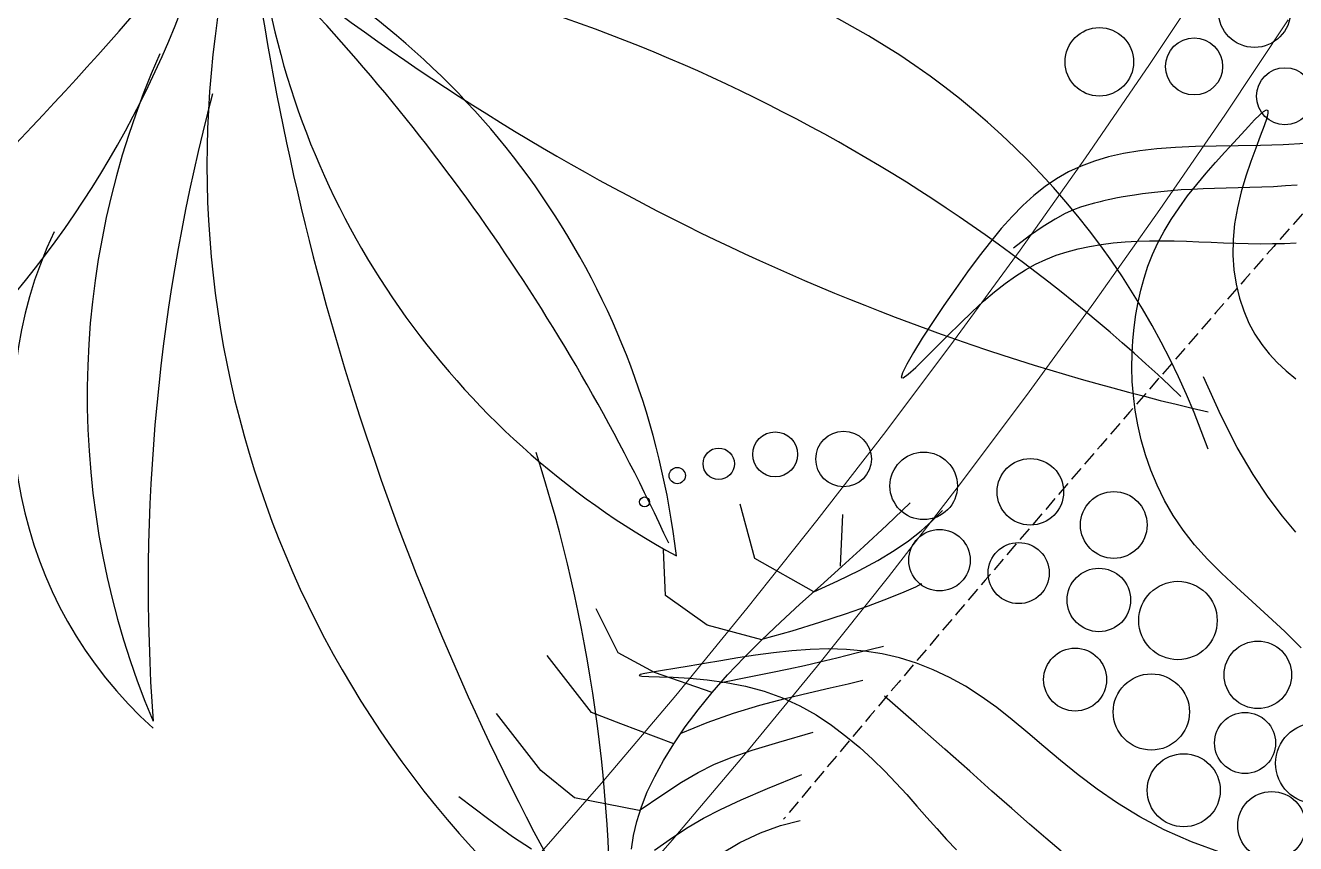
# Model space of a CAD drawing. Header units: millimetres. Extents: x -1030105 to 906887, y -616134 to 1220667.
# Drawn here: x -86833 to -85713, y 539883 to 540604 of the extents above; entities that cross this region are included whole.
import ezdxf

# ---------------------------------------------------------------- set-up
doc = ezdxf.new("R2010")
doc.units = ezdxf.units.MM
doc.header["$MEASUREMENT"] = 0
doc.linetypes.add('DASH', pattern=[0.35, 0.25, -0.1])
doc.layers.add('A-Door', color=33, linetype='Continuous', lineweight=9)
doc.layers.add('A-Furniture', color=143, linetype='Continuous')
doc.layers.add('A-Tree', color=98, linetype='Continuous')

# ---------------------------------------------------------------- blocks, each defined once
blk = doc.blocks.new('FUR')
at = {"layer": 'A-Furniture'}
blk.add_spline([(-33916, 30608), (-33944.5, 30609.5), (-37418.5, 29102), (-37726.5, 27054), (-37216.5, 25233), (-37626.5, 21209), (-38739.5, 18856.5), (-41860, 14803.1), (-43043.2, 12422.3), (-43017.5, 9941.5), (-40833.5, 8087), (-38107, 9497.5), (-38274.5, 11476.5), (-38397.8, 13212.3), (-37305, 13750.5), (-34500, 13496.5), (-32540.5, 14865.5), (-32374, 19056), (-32479, 20125.5), (-32318, 21223.5), (-30829.5, 21995.5), (-30222, 22657.5), (-30469, 23962.5), (-31626.5, 24580.5), (-32324.5, 25527.5), (-32040.5, 28029), (-32099.5, 29098.5), (-33295, 30496), (-33916, 30608)], degree=3, dxfattribs=at)
at = {"layer": 'A-Furniture', "color": 8, "linetype": 'DASH', "ltscale": 50}
blk.add_spline([(-36646, 29577.5), (-37284.5, 28277.5), (-36676, 26342), (-36463, 23656.5), (-37614.5, 20053), (-40425.5, 16182), (-42274, 13633.5), (-42830.5, 10964), (-42047, 9112), (-39697.5, 8972), (-38258, 10282.5), (-39334, 12606), (-37866.5, 13929), (-35698, 13970.5), (-34500.5, 13942.5), (-32416, 18555.5), (-32464, 21915.5), (-30663, 22279), (-30458.5, 23387), (-31963.5, 24634), (-33009, 26390), (-32199.5, 28680), (-33338.5, 30308), (-34838.5, 30477), (-36023, 30096.5), (-36646, 29577.5)], degree=3, dxfattribs=at)
blk.add_open_spline([(-38178.6, 19870), (-39283.9, 18982.9), (-40386.6, 17902.9), (-41467.8, 16608.1)], degree=3, dxfattribs=at)
blk.add_open_spline([(-56447, -6097), (-55194.8, -4879.4), (-50278.9, -2284.6), (-42421.5, -5454.8), (-32732.5, -11254), (-23302, -9202), (-18024, -504.5), (-16595.5, 8921.5), (-19600.3, 15918.3), (-21321.2, 18705.6), (-21789.7, 19345)], degree=3, knots=[32574.726206, 32574.726206, 32574.726206, 32574.726206, 37697.741245, 48060.131859, 55585.251958, 69452.989742, 76151.422264, 84447.837047, 94470.773244, 98031.734889, 98031.734889, 98031.734889, 98031.734889], dxfattribs=at)
blk = doc.blocks.new('TƯỜNG NÔI THẤT')
at = {"layer": 'A-Door', "ltscale": 10}
for points in [[(11288, 33090.7), (11232, 33006.6), (11174.9, 32923.4), (11116.7, 32841.2), (11057.4, 32759.8), (10997, 32679.4), (10935.6, 32600), (10873.2, 32521.6), (10809.7, 32444.3), (10745.2, 32368), (10679.6, 32292.8), (10613.1, 32218.7), (10545.6, 32145.8), (10477.2, 32074), (10407.7, 32003.5), (10337.3, 31934.1), (10266, 31866.1), (10193.8, 31799.3), (10120.7, 31733.8)], [(10140, 31858.4), (10211.3, 31924.4), (10281.7, 31991.6), (10351.1, 32060), (10419.7, 32129.7), (10487.3, 32200.6), (10554, 32272.6), (10619.7, 32345.8), (10684.5, 32420.1), (10748.2, 32495.5), (10811, 32571.9), (10872.7, 32649.4), (10933.4, 32727.9), (10993.1, 32807.4), (11051.7, 32887.8), (11109.2, 32969.2), (11165.7, 33051.4), (11221.1, 33134.6)]]:
    blk.add_lwpolyline(points, dxfattribs=at)
blk = doc.blocks.new('C2')
at = {"layer": 'A-Tree', "color": 8}
for centre, radius, start, end in [((-1212.86, 1507.64), 1708.31, 305.44636, 320.73815), ((240.83, -57.78), 496.93, 104.1284, 160.1468), ((553.27, 318.87), 446.33, 166.3603, 232.9474), ((222.85, 78.66), 344.82, 19.4342, 107.4357), ((-34.96, 106.59), 350.95, 6.5073, 62.3609), ((18.22, -322.42), 747.43, 46.14832, 80.37107), ((-321.33, 547.72), 446.9, 282.2423, 341.7321), ((-67.36, 715.27), 337.63, 246.7315, 287.3971), ((1308.34, 576.03), 1192.38, 188.09589, 210.72258), ((486.08, 461.54), 359.23, 188.5552, 241.3289), ((-509.96, -226.35), 903.36, 24.75992, 44.64728), ((776.65, 1214.23), 1030.06, 231.54163, 257.17636), ((423.99, 217.06), 369.83, 155.9893, 202.84), ((921.52, 133.22), 840.49, 165.0604, 184.07375), ((207.75, 208.96), 186.26, 154.5276, 228.0163), ((-394.12, -16.28), 678.78, 358.22216, 17.85831)]:
    blk.add_arc(centre, radius, start, end, dxfattribs=at)
blk = doc.blocks.new('CAY8')
at = {"color": 0, "linetype": 'ByBlock'}
for p, q in [((-351.64, 306), (-340.15, 344.76)), ((-308.55, 301.69), (-297.06, 340.45)), ((-391.03, 313.6), (-390.43, 334.71)), ((-272.64, 308.87), (-259.72, 333.27)), ((-230.99, 306), (-210.88, 321.79)), ((-391.16, 297.27), (-391.03, 313.6)), ((-269.77, 285.9), (-272.64, 308.87)), ((-353.08, 281.6), (-351.64, 306)), ((-304.24, 284.47), (-308.55, 301.69)), ((-230.99, 277.29), (-230.99, 306)), ((-185.02, 277.29), (-164.91, 301.69)), ((-390.53, 284.53), (-391.16, 297.27)), ((-275.46, 291.78), (-276.22, 291.99)), ((-276.22, 291.99), (-275.57, 290.51)), ((-275.57, 290.51), (-273.44, 287.2)), ((-273.44, 290.06), (-275.46, 291.78)), ((-270.29, 287.04), (-273.44, 290.06)), ((-273.44, 287.2), (-270.09, 282.21)), ((-266.18, 282.92), (-270.29, 287.04)), ((-260.07, 253), (-269.77, 285.9)), ((-337.84, 247.95), (-353.08, 281.6)), ((-296.12, 253.86), (-304.24, 284.47)), ((-270.09, 282.21), (-265.84, 275.77)), ((-261.23, 277.9), (-266.18, 282.92)), ((-265.84, 275.77), (-261.02, 268.1)), ((-255.59, 272.19), (-261.23, 277.9)), ((-249.4, 265.97), (-255.59, 272.19)), ((-219.95, 247.56), (-230.99, 277.29)), ((-180.93, 239.47), (-185.02, 277.29)), ((-46.72, 271.25), (-52.02, 270.41)), ((-39.14, 271.99), (-46.72, 271.25)), ((-29.8, 272.59), (-39.14, 271.99)), ((-19.18, 273.06), (-29.8, 272.59)), ((-7.78, 273.39), (-19.18, 273.06)), ((3.92, 273.56), (-7.78, 273.39)), ((15.4, 273.55), (3.92, 273.56)), ((26.27, 273.37), (15.4, 273.55)), ((36.49, 272.96), (26.27, 273.37)), ((46.11, 272.28), (36.49, 272.96)), ((55.17, 271.29), (46.11, 272.28)), ((63.73, 269.93), (55.17, 271.29)), ((-261.02, 268.1), (-255.94, 259.43)), ((-242.82, 259.41), (-249.4, 265.97)), ((-52.02, 270.41), (-54.57, 269.45)), ((-54.57, 269.45), (-54.03, 268.41)), ((-54.03, 268.41), (-50.73, 267.27)), ((-50.73, 267.27), (-45.19, 266.03)), ((-45.19, 266.03), (-37.91, 264.7)), ((-37.91, 264.7), (-29.38, 263.28)), ((71.84, 268.17), (63.73, 269.93)), ((79.53, 265.95), (71.84, 268.17)), ((86.88, 263.24), (79.53, 265.95)), ((-255.94, 259.43), (-250.94, 249.99)), ((-235.96, 252.57), (-242.82, 259.41)), ((-29.38, 263.28), (-20.12, 261.76)), ((-20.12, 261.76), (-10.62, 260.15)), ((-10.62, 260.15), (-1.4, 258.44)), ((-1.4, 258.44), (7.15, 256.63)), ((51.88, 257.04), (41.09, 260.35)), ((60.77, 253.86), (51.88, 257.04)), ((93.91, 259.98), (86.88, 263.24)), ((100.71, 256.14), (93.91, 259.98)), ((-335.49, 248.07), (-326.73, 250.25)), ((-326.73, 250.25), (-317.22, 251.94)), ((-317.22, 251.94), (-307, 253.14)), ((-307, 253.14), (-296.12, 253.86)), ((-296.12, 253.86), (-284.64, 254.07)), ((-288.91, 253.99), (-275.49, 245.56)), ((-284.64, 254.07), (-272.61, 253.79)), ((-272.61, 253.79), (-260.07, 253)), ((-260.07, 253), (-247.08, 251.69)), ((-252.62, 252.25), (-240.98, 241.31)), ((-250.94, 249.99), (-246.34, 240)), ((-247.08, 251.69), (-233.7, 249.88)), ((-228.97, 245.44), (-235.96, 252.57)), ((-233.7, 249.88), (-219.95, 247.56)), ((-160.61, 235.66), (-136.19, 251.45)), ((7.15, 256.63), (15, 254.69)), ((15, 254.69), (22.23, 252.59)), ((22.23, 252.59), (28.92, 250.3)), ((28.92, 250.3), (35.15, 247.77)), ((67.98, 250.85), (60.77, 253.86)), ((73.73, 248.04), (67.98, 250.85)), ((107.32, 251.7), (100.71, 256.14)), ((113.82, 246.6), (107.32, 251.7)), ((-351.02, 242.33), (-343.57, 245.43)), ((-343.57, 245.43), (-335.49, 248.07)), ((-337.84, 247.95), (-322.86, 242.4)), ((-275.49, 245.56), (-262.61, 236.47)), ((-221.98, 238.02), (-228.97, 245.44)), ((-219.95, 247.56), (-205.79, 244.81)), ((-218.94, 247.36), (-205.81, 236.66)), ((-205.79, 244.81), (-191.17, 241.73)), ((35.15, 247.77), (40.98, 244.98)), ((40.98, 244.98), (46.51, 241.89)), ((78.24, 245.45), (73.73, 248.04)), ((81.71, 243.13), (78.24, 245.45)), ((84.37, 241.09), (81.71, 243.13)), ((120.27, 240.83), (113.82, 246.6)), ((-357.92, 238.81), (-351.02, 242.33)), ((-322.86, 242.4), (-311.03, 237.77)), ((-311.03, 237.77), (-301.26, 233.44)), ((-262.61, 236.47), (-250.42, 227.07)), ((-246.34, 240), (-242.46, 229.69)), ((-240.98, 241.31), (-231.81, 232.73)), ((-215.1, 230.33), (-221.98, 238.02)), ((-205.81, 236.66), (-192.93, 226.74)), ((-191.17, 241.73), (-176.02, 238.39)), ((-180.93, 239.47), (-168.07, 232.01)), ((-176.02, 238.39), (-160.28, 234.91)), ((46.51, 241.89), (51.81, 238.46)), ((51.81, 238.46), (56.94, 234.68)), ((86.43, 239.38), (84.37, 241.09)), ((88.08, 237.99), (86.43, 239.38)), ((89.44, 236.86), (88.08, 237.99)), ((90.62, 235.88), (89.44, 236.86)), ((91.72, 234.96), (90.62, 235.88)), ((126.72, 234.35), (120.27, 240.83)), ((-301.26, 233.44), (-292.46, 228.77)), ((-292.46, 228.77), (-283.56, 223.12)), ((-242.46, 229.69), (-239.57, 219.24)), ((-231.81, 232.73), (-224.3, 225.78)), ((-208.49, 222.37), (-215.1, 230.33)), ((-168.07, 232.01), (-156.4, 225.72)), ((-160.28, 234.91), (-143.89, 231.36)), ((-143.89, 231.36), (-126.79, 227.83)), ((56.94, 234.68), (61.91, 230.57)), ((61.91, 230.57), (66.75, 226.15)), ((92.83, 233.99), (91.72, 234.96)), ((94.07, 232.88), (92.83, 233.99)), ((95.52, 231.52), (94.07, 232.88)), ((97.29, 229.83), (95.52, 231.52)), ((99.46, 227.72), (97.29, 229.83)), ((133.26, 227.12), (126.72, 234.35)), ((-350.93, 227.95), (-339.26, 223.95)), ((-339.26, 223.95), (-329.45, 220.19)), ((-283.56, 223.12), (-273.46, 215.87)), ((-250.42, 227.07), (-239.08, 217.74)), ((-224.3, 225.78), (-217.63, 219.73)), ((-202.26, 214.15), (-208.49, 222.37)), ((-192.93, 226.74), (-180.68, 217.76)), ((-156.4, 225.72), (-145.75, 220.5)), ((-126.79, 227.83), (-108.92, 224.42)), ((66.75, 226.15), (71.44, 221.46)), ((71.44, 221.46), (75.99, 216.52)), ((102, 225.2), (99.46, 227.72)), ((104.87, 222.28), (102, 225.2)), ((108.02, 219), (104.87, 222.28)), ((139.94, 219.11), (133.26, 227.12)), ((-329.45, 220.19), (-320.35, 216.1)), ((-320.35, 216.1), (-310.83, 211.13)), ((-273.46, 215.87), (-261.09, 206.39)), ((-239.57, 219.24), (-237.62, 208.76)), ((-239.08, 217.74), (-228.75, 208.83)), ((-217.63, 219.73), (-210.98, 213.84)), ((-196.55, 205.68), (-202.26, 214.15)), ((-180.68, 217.76), (-169.43, 209.89)), ((-145.75, 220.5), (-135.94, 216.26)), ((-135.94, 216.26), (-126.82, 212.9)), ((75.99, 216.52), (80.4, 211.38)), ((111.39, 215.37), (108.02, 219)), ((114.94, 211.43), (111.39, 215.37)), ((146.81, 210.33), (139.94, 219.11)), ((-310.83, 211.13), (-299.75, 204.73)), ((-237.62, 208.76), (-236.5, 198.3)), ((-228.75, 208.83), (-219.58, 200.72)), ((-210.98, 213.84), (-203.55, 207.4)), ((-203.55, 207.4), (-194.5, 199.65)), ((-169.43, 209.89), (-159.56, 203.29)), ((-126.82, 212.9), (-118.21, 210.33)), ((-118.21, 210.33), (-109.94, 208.46)), ((-109.94, 208.46), (-101.83, 207.18)), ((80.4, 211.38), (84.69, 206.05)), ((118.63, 207.19), (114.94, 211.43)), ((122.39, 202.69), (118.63, 207.19)), ((153.88, 200.93), (146.81, 210.33)), ((-299.75, 204.73), (-285.96, 196.35)), ((-261.09, 206.39), (-245.35, 194.04)), ((-219.58, 200.72), (-211.72, 193.77)), ((-191.47, 196.95), (-196.55, 205.68)), ((-194.5, 199.65), (-183.03, 189.89)), ((-159.56, 203.29), (-151.44, 198.12)), ((84.69, 206.05), (88.84, 200.58)), ((88.84, 200.58), (92.88, 194.99)), ((126.21, 197.94), (122.39, 202.69)), ((161.15, 191.1), (153.88, 200.93)), ((-331.95, 197), (-319.69, 191.47)), ((-285.96, 196.35), (-268.33, 185.42)), ((-236.5, 198.3), (-236.12, 187.94)), ((-211.72, 193.77), (-205.33, 188.34)), ((-187.04, 187.97), (-191.47, 196.95)), ((-151.44, 198.12), (-145.45, 194.55)), ((-145.45, 194.55), (-141.97, 192.74)), ((70.07, 190.93), (76.74, 193)), ((76.74, 193), (83.59, 194.73)), ((83.59, 194.73), (90.67, 196.09)), ((90.67, 196.09), (98, 197.07)), ((92.88, 194.99), (96.82, 189.31)), ((98, 197.07), (105.64, 197.67)), ((105.64, 197.67), (113.6, 197.88)), ((113.6, 197.88), (121.77, 197.76)), ((121.77, 197.76), (130.02, 197.35)), ((130.05, 192.99), (126.21, 197.94)), ((130.02, 197.35), (138.21, 196.74)), ((133.94, 187.88), (130.05, 192.99)), ((138.21, 196.74), (146.19, 195.97)), ((146.19, 195.97), (153.84, 195.12)), ((153.84, 195.12), (161.01, 194.24)), ((161.01, 194.24), (167.57, 193.4)), ((167.57, 193.4), (173.38, 192.65)), ((173.38, 192.65), (178.33, 191.95)), ((-319.69, 191.47), (-308.55, 185.23)), ((-236.12, 187.94), (-236.37, 177.72)), ((-183.26, 178.74), (-187.04, 187.97)), ((50.65, 182.73), (57.06, 185.78)), ((57.06, 185.78), (63.52, 188.52)), ((63.52, 188.52), (70.07, 190.93)), ((96.82, 189.31), (100.69, 183.56)), ((137.87, 182.66), (133.94, 187.88)), ((168.62, 181.03), (161.15, 191.1)), ((178.65, 185.69), (172.83, 184.14)), ((178.33, 191.95), (182.28, 191.28)), ((183.06, 187), (178.65, 185.69)), ((182.28, 191.28), (185.12, 190.6)), ((185.83, 188.11), (183.06, 187)), ((185.12, 190.6), (186.74, 189.87)), ((187.02, 189.05), (185.83, 188.11)), ((186.74, 189.87), (187.02, 189.05)), ((-308.55, 185.23), (-298.6, 178.39)), ((-298.6, 178.39), (-289.88, 171.07)), ((-180.13, 169.26), (-183.26, 178.74)), ((37.86, 175.71), (44.24, 179.38)), ((44.24, 179.38), (50.65, 182.73)), ((100.69, 183.56), (104.5, 177.77)), ((141.85, 177.36), (137.87, 182.66)), ((158.1, 180.13), (149.76, 177.59)), ((165.88, 182.3), (158.1, 180.13)), ((172.83, 184.14), (165.88, 182.3)), ((176.29, 170.92), (168.62, 181.03)), ((-236.37, 177.72), (-237.13, 167.71)), ((-207.95, 149.37), (-205.62, 173.13)), ((25.22, 167.33), (31.51, 171.69)), ((31.51, 171.69), (37.86, 175.71)), ((104.5, 177.77), (108.29, 171.96)), ((108.29, 171.96), (112.08, 166.15)), ((132.59, 171.19), (124.33, 167.26)), ((141.16, 174.62), (132.59, 171.19)), ((149.76, 177.59), (141.16, 174.62)), ((145.87, 172.04), (141.85, 177.36)), ((149.94, 166.74), (145.87, 172.04)), ((-237.13, 167.71), (-238.31, 157.98)), ((-177.65, 159.53), (-180.13, 169.26)), ((19, 162.58), (25.22, 167.33)), ((112.08, 166.15), (115.89, 160.38)), ((124.33, 167.26), (116.62, 162.79)), ((154.05, 161.5), (149.94, 166.74)), ((184.14, 160.95), (176.29, 170.92)), ((-238.31, 157.98), (-239.79, 148.59)), ((-175.83, 149.55), (-177.65, 159.53)), ((6.87, 151.9), (12.88, 157.45)), ((12.88, 157.45), (19, 162.58)), ((109.53, 157.85), (103.06, 152.49)), ((116.62, 162.79), (109.53, 157.85)), ((115.89, 160.38), (119.74, 154.67)), ((158.22, 156.36), (154.05, 161.5)), ((1, 145.92), (6.87, 151.9)), ((103.06, 152.49), (97.23, 146.79)), ((119.74, 154.67), (123.67, 149.03)), ((162.43, 151.33), (158.22, 156.36)), ((-239.79, 148.59), (-241.49, 139.57)), ((-210.11, 128.31), (-207.95, 149.37)), ((-174.65, 139.32), (-175.83, 149.55)), ((-4.73, 139.49), (1, 145.92)), ((97.23, 146.79), (92.05, 140.81)), ((123.67, 149.03), (127.65, 143.5)), ((127.65, 143.5), (131.69, 138.08)), ((-241.49, 139.57), (-243.31, 130.89)), ((-174.12, 128.84), (-174.65, 139.32)), ((-10.23, 132.6), (-4.73, 139.49)), ((92.05, 140.81), (87.54, 134.62)), ((131.69, 138.08), (135.78, 132.81)), ((-243.31, 130.89), (-245.22, 122.47)), ((-174.22, 118.11), (-174.12, 128.84)), ((-15.47, 125.23), (-10.23, 132.6)), ((32.39, 111.14), (44.24, 131.51)), ((87.54, 134.62), (83.7, 128.3)), ((-245.22, 122.47), (-247.14, 114.24)), ((-212.09, 109.65), (-210.11, 128.31)), ((-20.36, 117.37), (-15.47, 125.23)), ((80.55, 121.91), (78.08, 115.5)), ((83.7, 128.3), (80.55, 121.91)), ((-247.14, 114.24), (-249, 106.14)), ((-174.79, 107.07), (-174.22, 118.11)), ((-24.86, 109.02), (-20.36, 117.37)), ((78.08, 115.5), (76.23, 109.03)), ((-213.87, 93.1), (-212.09, 109.65)), ((-175.66, 95.68), (-174.79, 107.07)), ((-28.89, 100.15), (-24.86, 109.02)), ((23.05, 93.06), (32.39, 111.14)), ((76.23, 109.03), (74.9, 102.45)), ((-249, 106.14), (-250.76, 98.09)), ((-32.39, 90.76), (-28.89, 100.15)), ((74.9, 102.45), (74.01, 95.7)), ((-250.76, 98.09), (-252.33, 90.03)), ((-215.43, 78.34), (-213.87, 93.1)), ((-176.66, 83.89), (-175.66, 95.68)), ((15.85, 77.03), (23.05, 93.06)), ((74.01, 95.7), (73.47, 88.72)), ((-35.31, 80.83), (-32.39, 90.76)), ((-177.61, 71.66), (-176.66, 83.89)), ((-37.62, 70.35), (-35.31, 80.83)), ((-216.77, 65.09), (-215.43, 78.34)), ((-178.33, 58.92), (-177.61, 71.66)), ((10.44, 62.79), (15.85, 77.03)), ((-217.87, 53.03), (-216.77, 65.09)), ((-39.45, 59.38), (-37.62, 70.35)), ((-178.65, 45.63), (-178.33, 58.92)), ((-40.98, 47.95), (-39.45, 59.38)), ((6.47, 50.08), (10.44, 62.79)), ((-218.7, 41.88), (-217.87, 53.03)), ((3.59, 38.66), (6.47, 50.08)), ((-178.4, 31.74), (-178.65, 45.63)), ((-42.38, 36.11), (-40.98, 47.95)), ((-43.84, 23.9), (-42.38, 36.11)), ((-177.37, 17.18), (-178.4, 31.74)), ((-45.52, 11.39), (-43.84, 23.9)), ((-175.33, 1.76), (-177.37, 17.18)), ((-47.6, -1.4), (-45.52, 11.39)), ((-171.98, -14.7), (-175.33, 1.76)), ((-167.07, -32.4), (-171.98, -14.7))]:
    blk.add_line(p, q, dxfattribs=at)
for centre, radius in [((-195.13, 346.05), 2.82), ((-172.43, 339.75), 4.55), ((-153.51, 324.62), 8.82), ((-130.8, 301.93), 12.61), ((154.22, 281.86), 19.21), ((-110.62, 269.16), 15.59), ((183.05, 237.04), 16.01), ((-96.75, 223.79), 18.95), ((227.9, 227.44), 20.25), ((-125.54, 192.34), 17.25), ((199.07, 185.82), 16.01), ((-64.67, 173.13), 18.67), ((-105.58, 151.95), 17.15), ((-52.61, 124.22), 18.74), ((-91.71, 106.57), 17.83), ((-135.85, 91.45), 17.65), ((-75.31, 63.72), 22.01), ((-125.76, 46.07), 21.4), ((-150.98, 5.74), 20.52), ((-74.05, 9.52), 18.95), ((-109.36, -6.87), 17.14), ((-138.37, -45.94), 19.07), ((-95.49, -45.94), 22.72)]:
    blk.add_circle(centre, radius, dxfattribs=at)
blk = doc.blocks.new('CÂY')
at = {"layer": 'A-Tree', "color": 8, "ltscale": 10, "xscale": 1.569782766103744, "yscale": 1.569782766103744, "zscale": 1.569782766103744, "rotation": 54.47307663775693}
blk.add_blockref('CAY8', (3526.7, 31006.6), dxfattribs=at)
at = {"layer": 'A-Tree', "color": 8, "ltscale": 10, "xscale": 2, "yscale": 2, "zscale": 2}
blk.add_blockref('C2', (2307.1, 30732.7), dxfattribs=at)
blk = doc.blocks.new('BỐ TRÍ LAY OUT')
at = {"layer": 'A-Door', "color": 3}
blk.add_blockref('TƯỜNG NÔI THẤT', (-3527.4, 2876.4), dxfattribs=at)
at = {"layer": 'A-Furniture', "color": 3}
for name, p in [('CÂY', (4286.8, 4469.3)), ('FUR', (48783.7, 18654.7))]:
    blk.add_blockref(name, p, dxfattribs=at)
blk = doc.blocks.new('KIẾN TRÚC')
h = blk.add_hatch(color=9)
h.dxf.hatch_style = 1
edge = h.paths.add_edge_path(flags=16)
edge.add_line((62282, 27412), (55232.8, 27412))
edge.add_arc((32545.5, 30716.7), 22926.7, 284.53695, 351.71258, ccw=False)
edge.add_line((38300.2, 8523.9), (13217.5, 8523.9))
edge.add_arc((23753.1, 24110.8), 18813.6, 227.76772, 235.9443, ccw=False)
edge.add_arc((7788.8, 12733.4), 4187, 236.059, 322.4361, ccw=False)
edge.add_arc((13873.6, 18503.3), 12505.3, 190.83274, 227.66057, ccw=False)
edge.add_arc((25477.5, 20792.2), 24332.7, 180.68322, 190.99113, ccw=False)
edge.add_arc((3282.9, 20557.2), 2137.1, 101.0808, 181.4794, ccw=False)
edge.add_line((2872.2, 22654.5), (4986.1, 23013.1))
edge.add_arc((28039.7, 24288.4), 23088.9, 153.20143, 183.1663, ccw=False)
edge.add_arc((10232.3, 40544.6), 6483.1, 182.84011, 244.39627, ccw=False)
edge.add_arc((-6425, 39970.9), 10185.3, 1.42081, 26.70696)
edge.add_arc((10590.6, 49414.3), 9292.7, 144.71332, 211.57549, ccw=False)
edge.add_arc((-12326.2, 64090.2), 17935.6, 328.73754, 356.18995)
edge.add_arc((16735.3, 62308.6), 11181, 84.12439, 176.97619, ccw=False)
edge.add_arc((20709, 99752.5), 26473.2, 263.86537, 288.48696)
edge.add_arc((35667.4, 54479.7), 21207.1, 73.35107, 108.03024, ccw=False)
edge.add_arc((44765.5, 84516.2), 10177.4, 252.72587, 285.71301)
edge.add_arc((49659, 68416), 6655.6, 49.49954, 108.73112, ccw=False)
edge.add_arc((48035, 66009.8), 9545.5, -2.32883, 51.46764, ccw=False)
edge.add_line((57572.7, 65622), (49483.5, 65623.9))
edge.add_line((49483.5, 65623.9), (62282, 65623.9))
edge.add_line((62282, 65623.9), (62282, 27412))
h.paths.add_polyline_path([(0, 77895.5), (64428.5, 77895.5), (64428.5, -0.6), (-1.8, 0.6)])

msp = doc.modelspace()

# ---------------------------------------------------------------- block references
at = {"color": 3}
for name, p in [('KIẾN TRÚC', (-106778.5, 495876.5)), ('BỐ TRÍ LAY OUT', (-93480.293, 504642.113))]:
    msp.add_blockref(name, p, dxfattribs=at)

doc.saveas('drawing.dxf')
